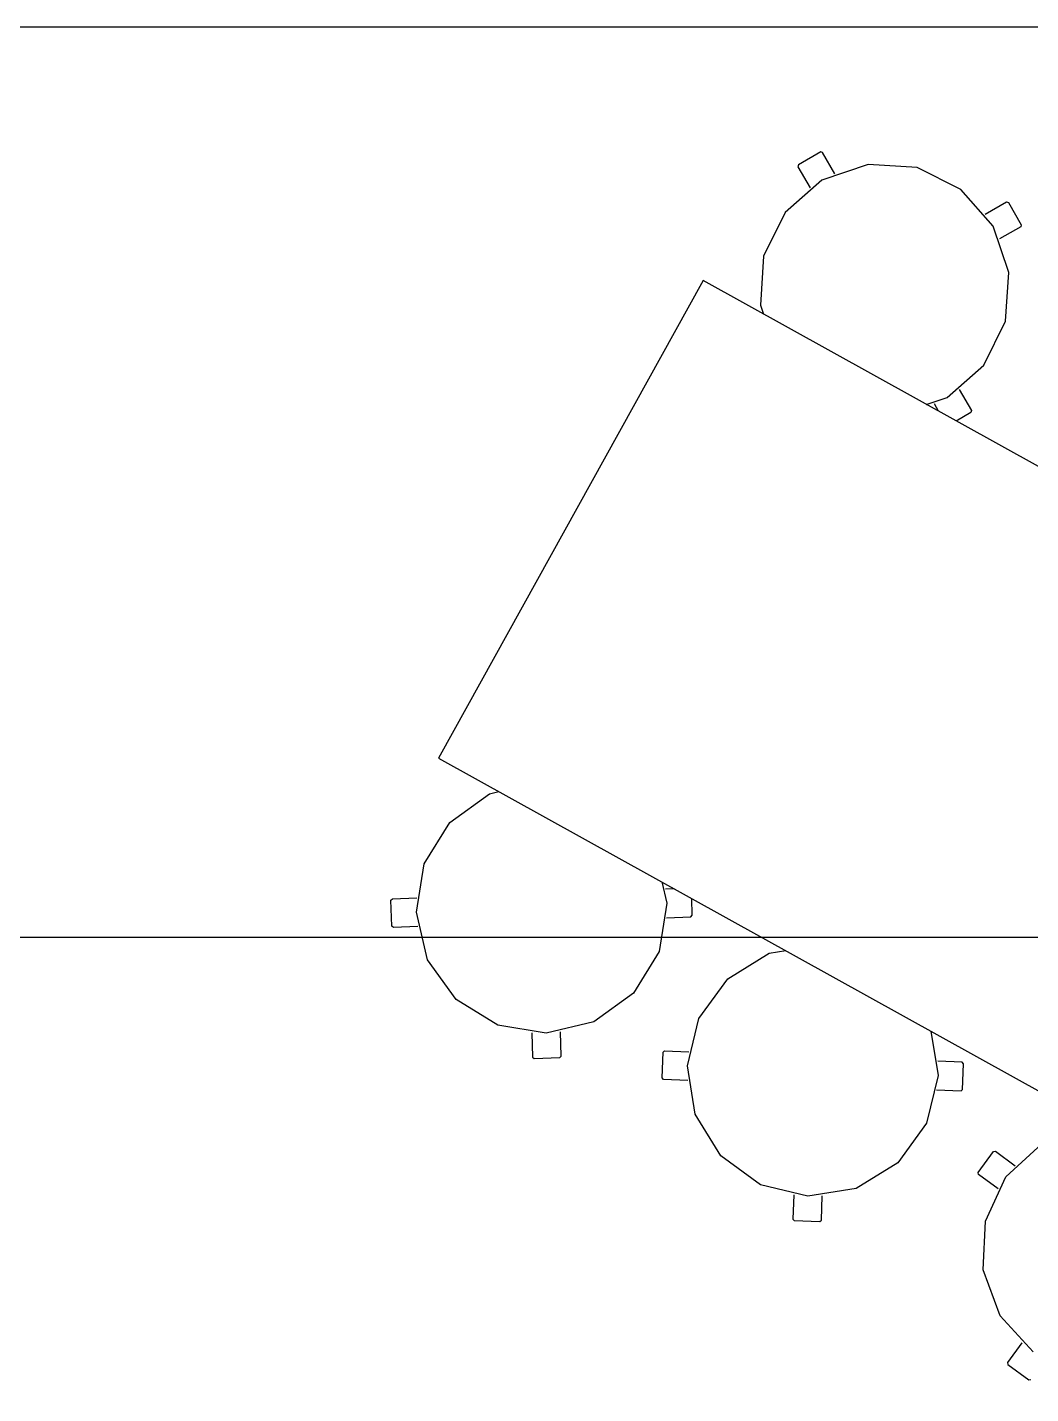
# Model space of a CAD drawing. Header units: metres. Extents: x 2.5 to 42.6, y 0.9 to 31.9.
# Drawn here: x 33.181 to 33.732, y 26.299 to 27.05 of the extents above; entities that cross this region are included whole.
import ezdxf

# ---------------------------------------------------------------- set-up
doc = ezdxf.new("R2010")
doc.units = ezdxf.units.M
doc.layers.add('ARREDI', color=9, linetype='Continuous')
doc.layers.add('WAYFINDING_RIQUADRI', color=7, linetype='Continuous')

msp = doc.modelspace()

# ---------------------------------------------------------------- linework, layer by layer
at = {"layer": 'ARREDI'}
for points in [[(33.71176, 26.94073), (33.69405, 26.96095), (33.66994, 26.97287), (33.64312, 26.97465), (33.61765, 26.96602), (33.59743, 26.94831), (33.58553, 26.9242), (33.58375, 26.89738), (33.58543, 26.8924)], [(33.60466, 26.9744), (33.60437, 26.97333)], [(33.61695, 26.98148), (33.60467, 26.97439)], [(33.61802, 26.98119), (33.61695, 26.98148)], [(33.62472, 26.96957), (33.61802, 26.98119)], [(33.60437, 26.97332), (33.61107, 26.96171)], [(33.70745, 26.94733), (33.71908, 26.95403)], [(33.71907, 26.95403), (33.72014, 26.95374)], [(33.72015, 26.95374), (33.72723, 26.94146)], [(33.67502, 26.84275), (33.68648, 26.84662), (33.7067, 26.86434), (33.71861, 26.88844), (33.72039, 26.91526), (33.71177, 26.94073)], [(33.72694, 26.94039), (33.71531, 26.93369)], [(33.72723, 26.94146), (33.72693, 26.94039)], [(33.69308, 26.85095), (33.69978, 26.83933)], [(33.6818, 26.83898), (33.67944, 26.8431)], [(33.69978, 26.83933), (33.69949, 26.83826)], [(33.69949, 26.83826), (33.69146, 26.83363)], [(33.46595, 26.49724), (33.43941, 26.50155), (33.41654, 26.51567), (33.40081, 26.53748), (33.39463, 26.56364), (33.39894, 26.59018), (33.41306, 26.61305), (33.43487, 26.62878), (33.43998, 26.62999)], [(33.52957, 26.58033), (33.53235, 26.56857), (33.52806, 26.54202), (33.51392, 26.51915), (33.49211, 26.50343), (33.46594, 26.49723)], [(33.53635, 26.57657), (33.53162, 26.5764)], [(33.38064, 26.57022), (33.3814, 26.57104)], [(33.38115, 26.55605), (33.38065, 26.57022)], [(33.3814, 26.57103), (33.3948, 26.57151)], [(33.54634, 26.56195), (33.54601, 26.57122)], [(33.54559, 26.56114), (33.54635, 26.56196)], [(33.38196, 26.55529), (33.38114, 26.55606)], [(33.39537, 26.55577), (33.38196, 26.5553)], [(33.53218, 26.56066), (33.54558, 26.56113)], [(33.60995, 26.40764), (33.5838, 26.41389), (33.56204, 26.42968), (33.54797, 26.45258), (33.54374, 26.47914), (33.54999, 26.50528), (33.56579, 26.52706), (33.58869, 26.54111), (33.59773, 26.54256)], [(33.45807, 26.4974), (33.45854, 26.48399)], [(33.47429, 26.48455), (33.47381, 26.49796)], [(33.67755, 26.49831), (33.68145, 26.47385), (33.67519, 26.4477), (33.65941, 26.42593), (33.6365, 26.41186), (33.60995, 26.40764)], [(33.52973, 26.47257), (33.53027, 26.48673)], [(33.53028, 26.48673), (33.5311, 26.4875)], [(33.53109, 26.48749), (33.5445, 26.48697)], [(33.45855, 26.48399), (33.45936, 26.48323)], [(33.45936, 26.48323), (33.47353, 26.48373)], [(33.47353, 26.48374), (33.47429, 26.48456)], [(33.6947, 26.48121), (33.6813, 26.48172)], [(33.69546, 26.48039), (33.6947, 26.48121)], [(33.69491, 26.46622), (33.69546, 26.48039)], [(33.53049, 26.47175), (33.52974, 26.47257)], [(33.54389, 26.47124), (33.53049, 26.47175)], [(33.68069, 26.46598), (33.6941, 26.46547)], [(33.6941, 26.46547), (33.69492, 26.46623)], [(33.73372, 26.32198), (33.71554, 26.34178), (33.70631, 26.36703), (33.70747, 26.39389), (33.71881, 26.41827), (33.73862, 26.43645), (33.76387, 26.44567), (33.77323, 26.44527)], [(33.70352, 26.42067), (33.71189, 26.43211)], [(33.71189, 26.43211), (33.71299, 26.43227)], [(33.71299, 26.43227), (33.72381, 26.42436)], [(33.70369, 26.41956), (33.70352, 26.42066)], [(33.71451, 26.41164), (33.70369, 26.41956)], [(33.6021, 26.40838), (33.60159, 26.39498)], [(33.61732, 26.39437), (33.61784, 26.40777)], [(33.60159, 26.39498), (33.60235, 26.39416)], [(33.60234, 26.39416), (33.61651, 26.39362)], [(33.61651, 26.39362), (33.61733, 26.39437)], [(33.72762, 26.32699), (33.7197, 26.31617)], [(33.7197, 26.31616), (33.71987, 26.31506)], [(33.71987, 26.31506), (33.73131, 26.30669)], [(33.73131, 26.30669), (33.7324, 26.30685)]]:
    msp.add_lwpolyline(points, dxfattribs=at)
msp.add_lwpolyline([(33.40684, 26.64835), (34.03705, 26.29905), (34.18249, 26.56147), (33.55229, 26.91077)], close=True, dxfattribs=at)
at = {"layer": 'WAYFINDING_RIQUADRI'}
msp.add_lwpolyline([(32.3, 26.55), (33.9, 26.55), (33.9, 27.05), (32.3, 27.05)], close=True, dxfattribs=at)

doc.saveas('drawing.dxf')
